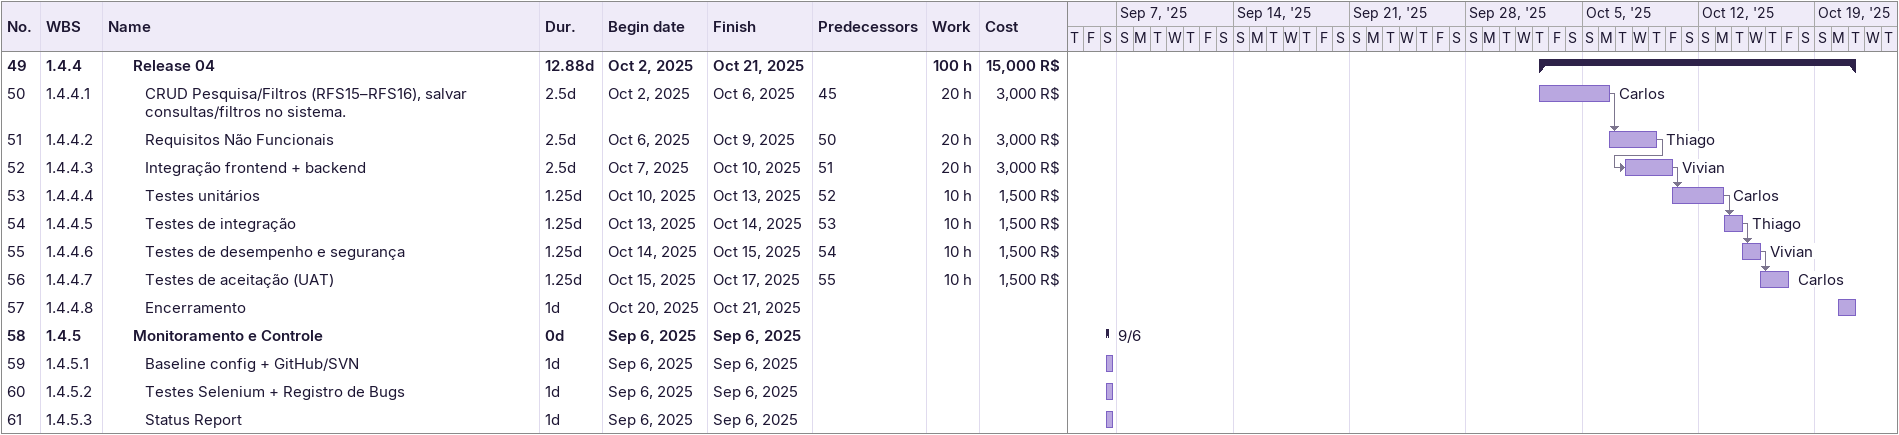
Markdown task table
| ID | WBS | Task | Duration | Start | Finish | Predecessors | Resources | Work (h) | Cost (R$) |
|---|---|---|---|---|---|---|---|---|---|
| 49 | 1.4.4 | **Release 04** | 12.88d | 2025-10-02 | 2025-10-21 |  |  | 100 | 15000 |
| 50 | 1.4.4.1 | CRUD Pesquisa/Filtros (RFS15–RFS16), salvar consultas/filtros no sistema. | 2.5d | 2025-10-02 | 2025-10-06 | 45 | Carlos | 20 | 3000 |
| 51 | 1.4.4.2 | Requisitos Não Funcionais | 2.5d | 2025-10-06 | 2025-10-09 | 50 | Thiago | 20 | 3000 |
| 52 | 1.4.4.3 | Integração frontend + backend | 2.5d | 2025-10-07 | 2025-10-10 | 51 | Vivian | 20 | 3000 |
| 53 | 1.4.4.4 | Testes unitários | 1.25d | 2025-10-10 | 2025-10-13 | 52 | Carlos | 10 | 1500 |
| 54 | 1.4.4.5 | Testes de integração | 1.25d | 2025-10-13 | 2025-10-14 | 53 | Thiago | 10 | 1500 |
| 55 | 1.4.4.6 | Testes de desempenho e segurança | 1.25d | 2025-10-14 | 2025-10-15 | 54 | Vivian | 10 | 1500 |
| 56 | 1.4.4.7 | Testes de aceitação (UAT) | 1.25d | 2025-10-15 | 2025-10-17 | 55 | Carlos | 10 | 1500 |
| 57 | 1.4.4.8 | Encerramento | 1d | 2025-10-20 | 2025-10-21 |  |  |  |  |
| 58 | 1.4.5 | **Monitoramento e Controle** | 0d | 2025-09-06 | 2025-09-06 |  |  |  |  |
| 59 | 1.4.5.1 | Baseline config + GitHub/SVN | 1d | 2025-09-06 | 2025-09-06 |  |  |  |  |
| 60 | 1.4.5.2 | Testes Selenium + Registro de Bugs | 1d | 2025-09-06 | 2025-09-06 |  |  |  |  |
| 61 | 1.4.5.3 | Status Report | 1d | 2025-09-06 | 2025-09-06 |  |  |  |  |
